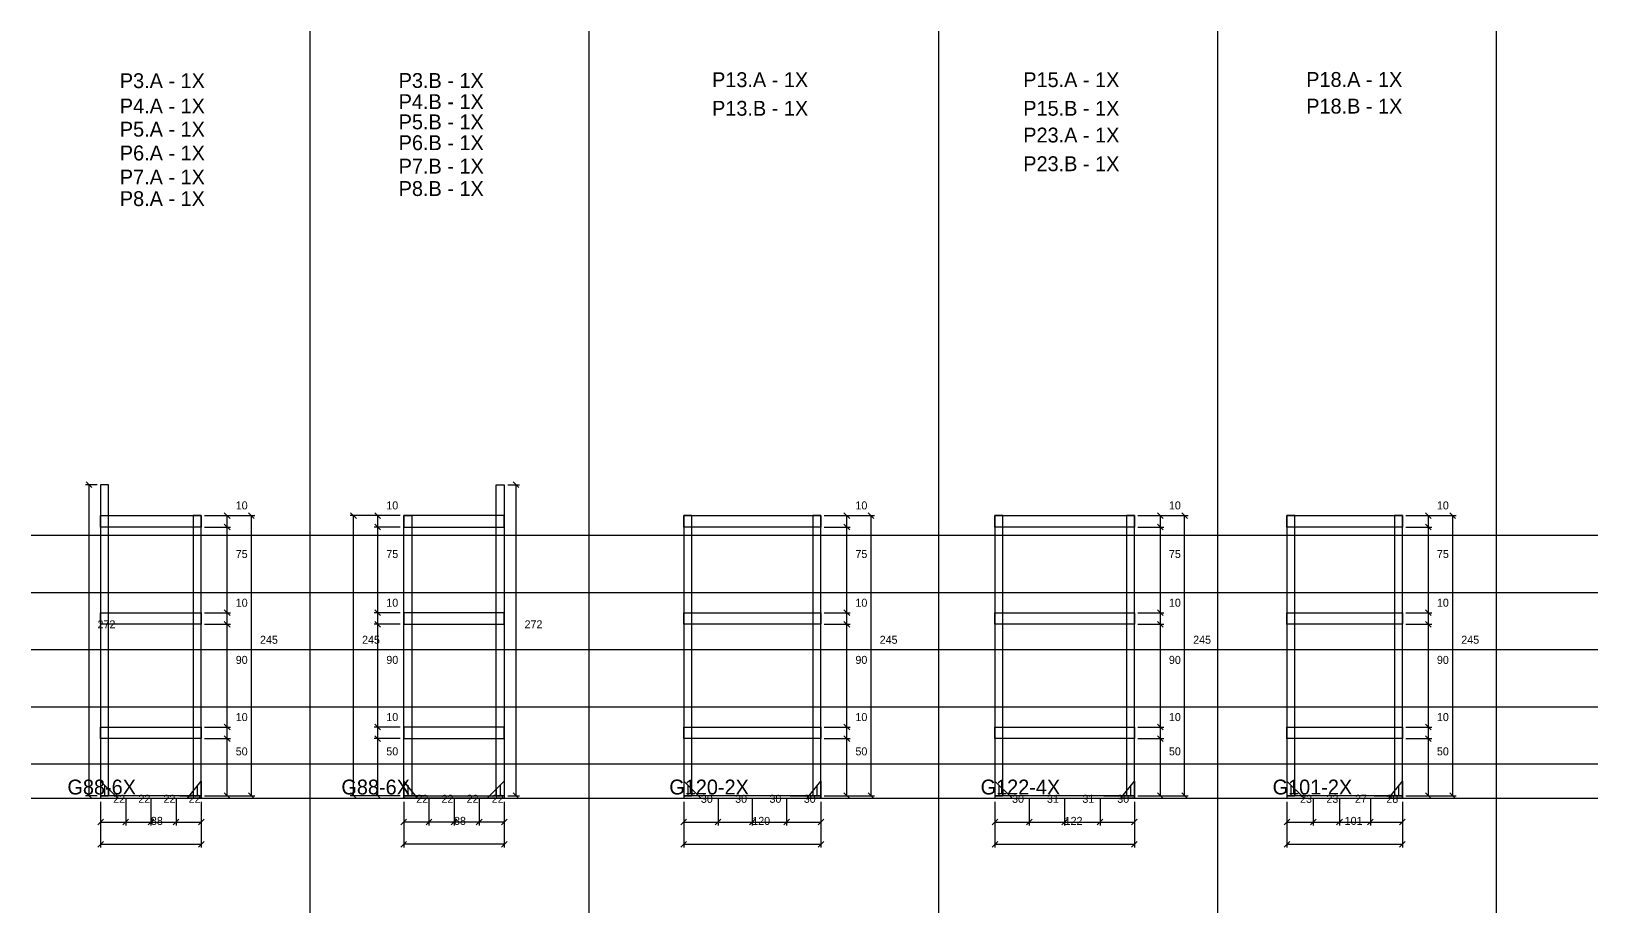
# Model space of a CAD drawing. Header units: metres. Extents: x 2577 to 5532, y 532 to 1302.
# Drawn here: x 2577 to 3947, y 532 to 1302 of the extents above; entities that cross this region are included whole.
import ezdxf

# ---------------------------------------------------------------- set-up
doc = ezdxf.new("R2010")
doc.units = ezdxf.units.M

msp = doc.modelspace()

# ---------------------------------------------------------------- linework, layer by layer
at = {"layer": 'COTA', "color": 4}
for p, q in [((2634.8, 906), (2624.6, 906)), ((2627.6, 906), (2627.6, 634)), ((2993.9, 906), (3004.1, 906)), ((3001.1, 906), (3001.1, 634)), ((2728.8, 879), (2751.5, 879)), ((2728.8, 879), (2772.7, 879)), ((2748.5, 869), (2748.5, 879)), ((2769.7, 634), (2769.7, 879)), ((2899.9, 879), (2856, 879)), ((2859, 634), (2859, 879)), ((2899.9, 879), (2877.2, 879)), ((2880.2, 869), (2880.2, 879)), ((3270.8, 879), (3314.7, 879)), ((3270.8, 879), (3293.5, 879)), ((3290.5, 869), (3290.5, 879)), ((3311.7, 634), (3311.7, 879)), ((3545, 879), (3588.9, 879)), ((3545, 879), (3567.7, 879)), ((3564.7, 869), (3564.7, 879)), ((3585.9, 634), (3585.9, 879)), ((3779.4, 879), (3802.1, 879)), ((3779.4, 879), (3823.4, 879)), ((3799.1, 869), (3799.1, 879)), ((3820.4, 634), (3820.4, 879)), ((2728.8, 869), (2751.5, 869)), ((2728.8, 869), (2751.5, 869)), ((2748.5, 794), (2748.5, 869)), ((2899.9, 869), (2877.2, 869)), ((2899.9, 869), (2877.2, 869)), ((2880.2, 794), (2880.2, 869)), ((3270.8, 869), (3293.5, 869)), ((3270.8, 869), (3293.5, 869)), ((3290.5, 794), (3290.5, 869)), ((3545, 869), (3567.7, 869)), ((3545, 869), (3567.7, 869)), ((3564.7, 794), (3564.7, 869)), ((3779.4, 869), (3802.1, 869)), ((3779.4, 869), (3802.1, 869)), ((3799.1, 794), (3799.1, 869)), ((2728.8, 794), (2751.5, 794)), ((2728.8, 794), (2751.5, 794)), ((2728.8, 784), (2751.5, 784)), ((2728.8, 784), (2751.5, 784)), ((2748.5, 784), (2748.5, 794)), ((2748.5, 694), (2748.5, 784)), ((2899.9, 794), (2877.2, 794)), ((2899.9, 794), (2877.2, 794)), ((2899.9, 784), (2877.2, 784)), ((2899.9, 784), (2877.2, 784)), ((2880.2, 784), (2880.2, 794)), ((2880.2, 694), (2880.2, 784)), ((3270.8, 794), (3293.5, 794)), ((3270.8, 794), (3293.5, 794)), ((3270.8, 784), (3293.5, 784)), ((3270.8, 784), (3293.5, 784)), ((3290.5, 784), (3290.5, 794)), ((3290.5, 694), (3290.5, 784)), ((3545, 794), (3567.7, 794)), ((3545, 794), (3567.7, 794)), ((3545, 784), (3567.7, 784)), ((3545, 784), (3567.7, 784)), ((3564.7, 784), (3564.7, 794)), ((3564.7, 694), (3564.7, 784)), ((3779.4, 794), (3802.1, 794)), ((3779.4, 794), (3802.1, 794)), ((3779.4, 784), (3802.1, 784)), ((3779.4, 784), (3802.1, 784)), ((3799.1, 784), (3799.1, 794)), ((3799.1, 694), (3799.1, 784)), ((2728.8, 694), (2751.5, 694)), ((2728.8, 694), (2751.5, 694)), ((2748.5, 684), (2748.5, 694)), ((2899.9, 694), (2877.2, 694)), ((2899.9, 694), (2877.2, 694)), ((2880.2, 684), (2880.2, 694)), ((3270.8, 694), (3293.5, 694)), ((3270.8, 694), (3293.5, 694)), ((3290.5, 684), (3290.5, 694)), ((3545, 694), (3567.7, 694)), ((3545, 694), (3567.7, 694)), ((3564.7, 684), (3564.7, 694)), ((3779.4, 694), (3802.1, 694)), ((3779.4, 694), (3802.1, 694)), ((3799.1, 684), (3799.1, 694)), ((2728.8, 684), (2751.5, 684)), ((2728.8, 684), (2751.5, 684)), ((2748.5, 634), (2748.5, 684)), ((2899.9, 684), (2877.2, 684)), ((2899.9, 684), (2877.2, 684)), ((2880.2, 634), (2880.2, 684)), ((3270.8, 684), (3293.5, 684)), ((3270.8, 684), (3293.5, 684)), ((3290.5, 634), (3290.5, 684)), ((3545, 684), (3567.7, 684)), ((3545, 684), (3567.7, 684)), ((3564.7, 634), (3564.7, 684)), ((3779.4, 684), (3802.1, 684)), ((3779.4, 684), (3802.1, 684)), ((3799.1, 634), (3799.1, 684)), ((2634.8, 634), (2624.6, 634)), ((2659.8, 631), (2659.8, 608)), ((2659.8, 631), (2659.8, 608)), ((2681.8, 631), (2681.8, 608)), ((2681.8, 631), (2681.8, 608)), ((2703.8, 631), (2703.8, 608)), ((2703.8, 631), (2703.8, 608)), ((2728.8, 634), (2751.5, 634)), ((2728.8, 634), (2772.7, 634)), ((2899.9, 634), (2856, 634)), ((2899.9, 634), (2877.2, 634)), ((2924.9, 631), (2924.9, 608)), ((2924.9, 631), (2924.9, 608)), ((2946.9, 631), (2946.9, 608)), ((2946.9, 631), (2946.9, 608)), ((2968.9, 631), (2968.9, 608)), ((2968.9, 631), (2968.9, 608)), ((2993.9, 634), (3004.1, 634)), ((3177.8, 631), (3177.8, 608)), ((3177.8, 631), (3177.8, 608)), ((3207.8, 631), (3207.8, 608)), ((3207.8, 631), (3207.8, 608)), ((3237.8, 631), (3237.8, 608)), ((3237.8, 631), (3237.8, 608)), ((3270.8, 634), (3314.7, 634)), ((3270.8, 634), (3293.5, 634)), ((3450, 631), (3450, 608)), ((3450, 631), (3450, 608)), ((3481, 631), (3481, 608)), ((3481, 631), (3481, 608)), ((3512, 631), (3512, 608)), ((3512, 631), (3512, 608)), ((3545, 634), (3588.9, 634)), ((3545, 634), (3567.7, 634)), ((3698.4, 631), (3698.4, 608)), ((3698.4, 631), (3698.4, 608)), ((3721.4, 631), (3721.4, 608)), ((3721.4, 631), (3721.4, 608)), ((3748.4, 631), (3748.4, 608)), ((3748.4, 631), (3748.4, 608)), ((3779.4, 634), (3823.4, 634)), ((3779.4, 634), (3802.1, 634)), ((2637.8, 628.8), (2637.8, 588.6)), ((2637.8, 628.8), (2637.8, 608)), ((2725.8, 628.8), (2725.8, 608)), ((2725.8, 628.8), (2725.8, 588.6)), ((2902.9, 628.8), (2902.9, 608)), ((2902.9, 628.8), (2902.9, 588.6)), ((2990.9, 628.8), (2990.9, 608)), ((2990.9, 628.8), (2990.9, 588.6)), ((3147.8, 628.8), (3147.8, 608)), ((3147.8, 628.8), (3147.8, 588.6)), ((3267.8, 628.8), (3267.8, 608)), ((3267.8, 628.8), (3267.8, 588.6)), ((3420, 628.8), (3420, 608)), ((3420, 628.8), (3420, 588.6)), ((3542, 628.8), (3542, 588.6)), ((3542, 628.8), (3542, 608)), ((3675.4, 628.8), (3675.4, 588.6)), ((3675.4, 628.8), (3675.4, 608)), ((3776.4, 628.8), (3776.4, 588.6)), ((3776.4, 628.8), (3776.4, 608)), ((2637.8, 611), (2659.8, 611)), ((2659.8, 611), (2681.8, 611)), ((2681.8, 611), (2703.8, 611)), ((2703.8, 611), (2725.8, 611)), ((2924.9, 611), (2902.9, 611)), ((2946.9, 611), (2924.9, 611)), ((2968.9, 611), (2946.9, 611)), ((2990.9, 611), (2968.9, 611)), ((3147.8, 611), (3177.8, 611)), ((3177.8, 611), (3207.8, 611)), ((3207.8, 611), (3237.8, 611)), ((3237.8, 611), (3267.8, 611)), ((3420, 611), (3450, 611)), ((3450, 611), (3481, 611)), ((3481, 611), (3512, 611)), ((3512, 611), (3542, 611)), ((3675.4, 611), (3698.4, 611)), ((3698.4, 611), (3721.4, 611)), ((3721.4, 611), (3748.4, 611)), ((3748.4, 611), (3776.4, 611)), ((2637.8, 591.6), (2725.8, 591.6)), ((2990.9, 591.6), (2902.9, 591.6)), ((3147.8, 591.6), (3267.8, 591.6)), ((3420, 591.6), (3542, 591.6)), ((3675.4, 591.6), (3776.4, 591.6))]:
    msp.add_line(p, q, dxfattribs=at)
at = {"layer": 'COTA'}
for points in [[(2630.1, 903.5), (2625.1, 908.5)], [(3003.6, 903.5), (2998.6, 908.5)], [(2751, 876.5), (2746, 881.5)], [(2772.2, 876.5), (2767.2, 881.5)], [(2861.5, 876.5), (2856.5, 881.5)], [(2882.7, 876.5), (2877.7, 881.5)], [(3293, 876.5), (3288, 881.5)], [(3314.2, 876.5), (3309.2, 881.5)], [(3567.2, 876.5), (3562.2, 881.5)], [(3588.4, 876.5), (3583.4, 881.5)], [(3801.6, 876.5), (3796.6, 881.5)], [(3822.9, 876.5), (3817.9, 881.5)], [(2751, 866.5), (2746, 871.5)], [(2746, 871.5), (2751, 866.5)], [(2877.7, 871.5), (2882.7, 866.5)], [(2882.7, 866.5), (2877.7, 871.5)], [(3293, 866.5), (3288, 871.5)], [(3288, 871.5), (3293, 866.5)], [(3562.2, 871.5), (3567.2, 866.5)], [(3567.2, 866.5), (3562.2, 871.5)], [(3796.6, 871.5), (3801.6, 866.5)], [(3801.6, 866.5), (3796.6, 871.5)], [(2746, 796.5), (2751, 791.5)], [(2751, 791.5), (2746, 796.5)], [(2882.7, 791.5), (2877.7, 796.5)], [(2877.7, 796.5), (2882.7, 791.5)], [(3288, 796.5), (3293, 791.5)], [(3293, 791.5), (3288, 796.5)], [(3567.2, 791.5), (3562.2, 796.5)], [(3562.2, 796.5), (3567.2, 791.5)], [(3796.6, 796.5), (3801.6, 791.5)], [(3801.6, 791.5), (3796.6, 796.5)], [(2746, 786.5), (2751, 781.5)], [(2751, 781.5), (2746, 786.5)], [(2882.7, 781.5), (2877.7, 786.5)], [(2877.7, 786.5), (2882.7, 781.5)], [(3288, 786.5), (3293, 781.5)], [(3293, 781.5), (3288, 786.5)], [(3567.2, 781.5), (3562.2, 786.5)], [(3562.2, 786.5), (3567.2, 781.5)], [(3801.6, 781.5), (3796.6, 786.5)], [(3796.6, 786.5), (3801.6, 781.5)], [(2746, 696.5), (2751, 691.5)], [(2751, 691.5), (2746, 696.5)], [(2746, 686.5), (2751, 681.5)], [(2751, 681.5), (2746, 686.5)], [(2882.7, 691.5), (2877.7, 696.5)], [(2877.7, 696.5), (2882.7, 691.5)], [(2882.7, 681.5), (2877.7, 686.5)], [(2877.7, 686.5), (2882.7, 681.5)], [(3293, 691.5), (3288, 696.5)], [(3288, 696.5), (3293, 691.5)], [(3288, 686.5), (3293, 681.5)], [(3293, 681.5), (3288, 686.5)], [(3567.2, 691.5), (3562.2, 696.5)], [(3562.2, 696.5), (3567.2, 691.5)], [(3567.2, 681.5), (3562.2, 686.5)], [(3562.2, 686.5), (3567.2, 681.5)], [(3801.6, 691.5), (3796.6, 696.5)], [(3796.6, 696.5), (3801.6, 691.5)], [(3801.6, 681.5), (3796.6, 686.5)], [(3796.6, 686.5), (3801.6, 681.5)], [(2625.1, 636.5), (2630.1, 631.5)], [(2746, 636.5), (2751, 631.5)], [(2767.2, 636.5), (2772.2, 631.5)], [(2856.5, 636.5), (2861.5, 631.5)], [(2877.7, 636.5), (2882.7, 631.5)], [(2998.6, 636.5), (3003.6, 631.5)], [(3288, 636.5), (3293, 631.5)], [(3309.2, 636.5), (3314.2, 631.5)], [(3562.2, 636.5), (3567.2, 631.5)], [(3583.4, 636.5), (3588.4, 631.5)], [(3796.6, 636.5), (3801.6, 631.5)], [(3817.9, 636.5), (3822.9, 631.5)], [(2640.3, 613.5), (2635.3, 608.5)], [(2657.3, 608.5), (2662.3, 613.5)], [(2662.3, 613.5), (2657.3, 608.5)], [(2684.3, 613.5), (2679.3, 608.5)], [(2679.3, 608.5), (2684.3, 613.5)], [(2706.3, 613.5), (2701.3, 608.5)], [(2701.3, 608.5), (2706.3, 613.5)], [(2723.3, 608.5), (2728.3, 613.5)], [(2905.4, 613.5), (2900.4, 608.5)], [(2922.4, 608.5), (2927.4, 613.5)], [(2927.4, 613.5), (2922.4, 608.5)], [(2944.4, 608.5), (2949.4, 613.5)], [(2949.4, 613.5), (2944.4, 608.5)], [(2966.4, 608.5), (2971.4, 613.5)], [(2971.4, 613.5), (2966.4, 608.5)], [(2988.4, 608.5), (2993.4, 613.5)], [(3150.3, 613.5), (3145.3, 608.5)], [(3180.3, 613.5), (3175.3, 608.5)], [(3175.3, 608.5), (3180.3, 613.5)], [(3205.3, 608.5), (3210.3, 613.5)], [(3210.3, 613.5), (3205.3, 608.5)], [(3240.3, 613.5), (3235.3, 608.5)], [(3235.3, 608.5), (3240.3, 613.5)], [(3265.3, 608.5), (3270.3, 613.5)], [(3422.5, 613.5), (3417.5, 608.5)], [(3452.5, 613.5), (3447.5, 608.5)], [(3447.5, 608.5), (3452.5, 613.5)], [(3483.5, 613.5), (3478.5, 608.5)], [(3478.5, 608.5), (3483.5, 613.5)], [(3514.5, 613.5), (3509.5, 608.5)], [(3509.5, 608.5), (3514.5, 613.5)], [(3539.5, 608.5), (3544.5, 613.5)], [(3677.9, 613.5), (3672.9, 608.5)], [(3700.9, 613.5), (3695.9, 608.5)], [(3695.9, 608.5), (3700.9, 613.5)], [(3718.9, 608.5), (3723.9, 613.5)], [(3723.9, 613.5), (3718.9, 608.5)], [(3750.9, 613.5), (3745.9, 608.5)], [(3745.9, 608.5), (3750.9, 613.5)], [(3773.9, 608.5), (3778.9, 613.5)], [(2640.3, 594.1), (2635.3, 589.1)], [(2723.3, 589.1), (2728.3, 594.1)], [(2905.4, 594.1), (2900.4, 589.1)], [(2988.4, 589.1), (2993.4, 594.1)], [(3150.3, 594.1), (3145.3, 589.1)], [(3265.3, 589.1), (3270.3, 594.1)], [(3422.5, 594.1), (3417.5, 589.1)], [(3539.5, 589.1), (3544.5, 594.1)], [(3677.9, 594.1), (3672.9, 589.1)], [(3773.9, 589.1), (3778.9, 594.1)]]:
    msp.add_lwpolyline(points, dxfattribs=at)
at = {"layer": 'Madeira', "color": 250}
for p, q in [((2637.8, 634), (2637.8, 631.8)), ((2637.8, 634), (2637.8, 631.8)), ((2647.6, 634), (2637.8, 634)), ((2637.8, 634), (2637.8, 631.8)), ((2647.6, 634), (2637.8, 634)), ((2641.3, 643.3), (2641.3, 634)), ((2715.9, 634), (2725.8, 634)), ((2715.9, 634), (2725.8, 634)), ((2722.3, 643.3), (2722.3, 634)), ((2912.7, 634), (2902.9, 634)), ((2912.7, 634), (2902.9, 634)), ((2906.4, 643.3), (2906.4, 634)), ((2981.1, 634), (2990.9, 634)), ((2981.1, 634), (2990.9, 634)), ((2987.4, 643.3), (2987.4, 634)), ((2990.9, 634), (2990.9, 631.8)), ((2990.9, 634), (2990.9, 631.8)), ((2990.9, 634), (2990.9, 631.8)), ((3157.6, 634), (3147.8, 634)), ((3147.8, 634), (3147.8, 631.8)), ((3157.6, 634), (3147.8, 634)), ((3147.8, 634), (3147.8, 631.8)), ((3147.8, 634), (3147.8, 631.8)), ((3151.3, 643.3), (3151.3, 634)), ((3258, 634), (3267.8, 634)), ((3258, 634), (3267.8, 634)), ((3264.3, 643.3), (3264.3, 634)), ((3420, 634), (3420, 631.8)), ((3429.8, 634), (3420, 634)), ((3429.8, 634), (3420, 634)), ((3420, 634), (3420, 631.8)), ((3420, 634), (3420, 631.8)), ((3423.5, 643.3), (3423.5, 634)), ((3532.2, 634), (3542, 634)), ((3532.2, 634), (3542, 634)), ((3538.5, 643.3), (3538.5, 634)), ((3675.4, 634), (3675.4, 631.8)), ((3685.3, 634), (3675.4, 634)), ((3675.4, 634), (3675.4, 631.8)), ((3675.4, 634), (3675.4, 631.8)), ((3685.3, 634), (3675.4, 634)), ((3678.9, 643.3), (3678.9, 634)), ((3766.6, 634), (3776.4, 634)), ((3766.6, 634), (3776.4, 634)), ((3772.9, 643.3), (3772.9, 634))]:
    msp.add_line(p, q, dxfattribs=at)
at = {"layer": 'Madeira', "color": 1}
for p, q in [((2653.6, 634), (2637.8, 634)), ((2641.3, 643.3), (2641.3, 634)), ((2644.8, 639.8), (2644.8, 634)), ((2707, 634), (2725.8, 634)), ((2722.3, 643.3), (2722.3, 634)), ((2921.7, 634), (2902.9, 634)), ((2906.4, 643.3), (2906.4, 634)), ((2975.1, 634), (2990.9, 634)), ((2983.9, 639.8), (2983.9, 634)), ((2987.4, 643.3), (2987.4, 634)), ((3163.6, 634), (3147.8, 634)), ((3151.3, 643.3), (3151.3, 634)), ((3154.8, 639.8), (3154.8, 634)), ((3241, 634), (3267.8, 634)), ((3264.3, 643.3), (3264.3, 634)), ((3435.8, 634), (3420, 634)), ((3423.5, 643.3), (3423.5, 634)), ((3427, 639.8), (3427, 634)), ((3515.2, 634), (3542, 634)), ((3538.5, 643.3), (3538.5, 634)), ((3691.2, 634), (3675.4, 634)), ((3678.9, 643.3), (3678.9, 634)), ((3682.4, 639.8), (3682.4, 634)), ((3751.6, 634), (3776.4, 634)), ((3772.9, 643.3), (3772.9, 634))]:
    msp.add_line(p, q, dxfattribs=at)
at = {"layer": 'Madeira', "color": 252}
for points in [[(2637.8, 646.8), (2637.8, 631.8), (2652.8, 631.8), (2637.8, 646.8)], [(2725.8, 646.8), (2725.8, 631.8), (2713.8, 631.8), (2725.8, 646.8)], [(2902.9, 646.8), (2902.9, 631.8), (2914.9, 631.8), (2902.9, 646.8)], [(2990.9, 646.8), (2990.9, 631.8), (2975.9, 631.8), (2990.9, 646.8)], [(3147.8, 646.8), (3147.8, 631.8), (3162.8, 631.8), (3147.8, 646.8)], [(3267.8, 646.8), (3267.8, 631.8), (3255.8, 631.8), (3267.8, 646.8)], [(3420, 646.8), (3420, 631.8), (3435, 631.8), (3420, 646.8)], [(3542, 646.8), (3542, 631.8), (3530, 631.8), (3542, 646.8)], [(3675.4, 646.8), (3675.4, 631.8), (3690.4, 631.8), (3675.4, 646.8)], [(3776.4, 646.8), (3776.4, 631.8), (3764.4, 631.8), (3776.4, 646.8)]]:
    msp.add_lwpolyline(points, dxfattribs=at)
at = {"layer": 'Madeira'}
for points in [[(2637.8, 646.8), (2637.8, 631.8), (2652.8, 631.8), (2637.8, 646.8)], [(2725.8, 646.8), (2725.8, 631.8), (2713.8, 631.8), (2725.8, 646.8)], [(2902.9, 646.8), (2902.9, 631.8), (2914.9, 631.8), (2902.9, 646.8)], [(2990.9, 646.8), (2990.9, 631.8), (2975.9, 631.8), (2990.9, 646.8)], [(3147.8, 646.8), (3147.8, 631.8), (3162.8, 631.8), (3147.8, 646.8)], [(3267.8, 646.8), (3267.8, 631.8), (3255.8, 631.8), (3267.8, 646.8)], [(3420, 646.8), (3420, 631.8), (3435, 631.8), (3420, 646.8)], [(3542, 646.8), (3542, 631.8), (3530, 631.8), (3542, 646.8)], [(3675.4, 646.8), (3675.4, 631.8), (3690.4, 631.8), (3675.4, 646.8)], [(3776.4, 646.8), (3776.4, 631.8), (3764.4, 631.8), (3776.4, 646.8)]]:
    msp.add_lwpolyline(points, dxfattribs=at)
at = {"layer": 'Nível', "color": 4}
for p, q in [((2577.2, 861.8), (3947.2, 861.8)), ((2577.2, 811.8), (3947.2, 811.8)), ((2577.2, 761.8), (3947.2, 761.8)), ((2577.2, 711.8), (3947.2, 711.8)), ((2577.2, 661.8), (3947.2, 661.8)), ((2577.2, 631.8), (3947.2, 631.8))]:
    msp.add_line(p, q, dxfattribs=at)
at = {"layer": 'Sarr 2.2x7', "color": 40}
for p, q in [((2637.8, 634), (2637.8, 631.8)), ((2725.8, 631.8), (2725.8, 634)), ((2902.9, 631.8), (2902.9, 634)), ((2990.9, 634), (2990.9, 631.8)), ((3147.8, 634), (3147.8, 631.8)), ((3267.8, 631.8), (3267.8, 634)), ((3420, 634), (3420, 631.8)), ((3542, 631.8), (3542, 634)), ((3675.4, 634), (3675.4, 631.8)), ((3776.4, 631.8), (3776.4, 634))]:
    msp.add_line(p, q, dxfattribs=at)
for points in [[(2725.8, 634), (2637.8, 634), (2637.8, 631.8), (2725.8, 631.8), (2725.8, 634)], [(2902.9, 634), (2990.9, 634), (2990.9, 631.8), (2902.9, 631.8), (2902.9, 634)], [(3267.8, 634), (3147.8, 634), (3147.8, 631.8), (3267.8, 631.8), (3267.8, 634)], [(3542, 634), (3420, 634), (3420, 631.8), (3542, 631.8), (3542, 634)], [(3776.4, 634), (3675.4, 634), (3675.4, 631.8), (3776.4, 631.8), (3776.4, 634)]]:
    msp.add_lwpolyline(points, dxfattribs=at)
at = {"layer": 'SARR_2.2x10', "color": 60}
for points in [[(2637.8, 879), (2725.8, 879), (2725.8, 869), (2637.8, 869), (2637.8, 879)], [(2990.9, 879), (2902.9, 879), (2902.9, 869), (2990.9, 869), (2990.9, 879)], [(3147.8, 879), (3267.8, 879), (3267.8, 869), (3147.8, 869), (3147.8, 879)], [(3420, 879), (3542, 879), (3542, 869), (3420, 869), (3420, 879)], [(3675.4, 879), (3776.4, 879), (3776.4, 869), (3675.4, 869), (3675.4, 879)], [(2637.8, 794), (2725.8, 794), (2725.8, 784), (2637.8, 784), (2637.8, 794)], [(2990.9, 794), (2902.9, 794), (2902.9, 784), (2990.9, 784), (2990.9, 794)], [(3147.8, 794), (3267.8, 794), (3267.8, 784), (3147.8, 784), (3147.8, 794)], [(3420, 794), (3542, 794), (3542, 784), (3420, 784), (3420, 794)], [(3675.4, 794), (3776.4, 794), (3776.4, 784), (3675.4, 784), (3675.4, 794)], [(2637.8, 694), (2725.8, 694), (2725.8, 684), (2637.8, 684), (2637.8, 694)], [(2990.9, 694), (2902.9, 694), (2902.9, 684), (2990.9, 684), (2990.9, 694)], [(3147.8, 694), (3267.8, 694), (3267.8, 684), (3147.8, 684), (3147.8, 694)], [(3420, 694), (3542, 694), (3542, 684), (3420, 684), (3420, 694)], [(3675.4, 694), (3776.4, 694), (3776.4, 684), (3675.4, 684), (3675.4, 694)]]:
    msp.add_lwpolyline(points, dxfattribs=at)
at = {"layer": 'SARR_7x7', "color": 40}
for points in [[(2637.8, 634), (2644.8, 634), (2644.8, 906), (2637.8, 906), (2637.8, 634)], [(2990.9, 634), (2983.9, 634), (2983.9, 906), (2990.9, 906), (2990.9, 634)], [(2718.8, 634), (2725.8, 634), (2725.8, 879), (2718.8, 879), (2718.8, 634)], [(2909.9, 634), (2902.9, 634), (2902.9, 879), (2909.9, 879), (2909.9, 634)], [(3147.8, 634), (3154.8, 634), (3154.8, 879), (3147.8, 879), (3147.8, 634)], [(3260.8, 634), (3267.8, 634), (3267.8, 879), (3260.8, 879), (3260.8, 634)], [(3420, 634), (3427, 634), (3427, 879), (3420, 879), (3420, 634)], [(3535, 634), (3542, 634), (3542, 879), (3535, 879), (3535, 634)], [(3675.4, 634), (3682.4, 634), (3682.4, 879), (3675.4, 879), (3675.4, 634)], [(3769.4, 634), (3776.4, 634), (3776.4, 879), (3769.4, 879), (3769.4, 634)]]:
    msp.add_lwpolyline(points, dxfattribs=at)
at = {"layer": 'Texto Nível', "color": 251}
for p, q in [((2821.1, 531.7), (2821.1, 1302.5)), ((3065, 531.7), (3065, 1302.5)), ((3370.9, 531.7), (3370.9, 1302.5)), ((3614.9, 531.7), (3614.9, 1302.5)), ((3858.8, 531.7), (3858.8, 1302.5))]:
    msp.add_line(p, q, dxfattribs=at)

# ---------------------------------------------------------------- texts
at = {"layer": 'COTA', "color": 1}
for s, p in [('10', (2756, 884.4)), ('10', (2887.7, 884.4)), ('10', (3298, 884.4)), ('10', (3572.2, 884.4)), ('10', (3806.6, 884.4)), ('75', (2756, 841.9)), ('75', (2887.7, 841.9)), ('75', (3298, 841.9)), ('75', (3572.2, 841.9)), ('75', (3806.6, 841.9)), ('10', (2756, 799.3)), ('10', (2887.7, 799.3)), ('10', (3298, 799.3)), ('10', (3572.2, 799.3)), ('10', (3806.6, 799.3)), ('272', (2635.1, 780.4)), ('272', (3008.6, 780.4)), ('245', (2777.2, 766.9)), ('245', (2866.5, 766.9)), ('245', (3319.2, 766.9)), ('245', (3593.4, 766.9)), ('245', (3827.9, 766.9)), ('90', (2756, 749.3)), ('90', (2887.7, 749.3)), ('90', (3298, 749.3)), ('90', (3572.2, 749.3)), ('90', (3806.6, 749.3)), ('10', (2756, 699.3)), ('10', (2887.7, 699.3)), ('10', (3298, 699.3)), ('10', (3572.2, 699.3)), ('10', (3806.6, 699.3)), ('50', (2756, 669.3)), ('50', (2887.7, 669.3)), ('50', (3298, 669.3)), ('50', (3572.2, 669.3)), ('50', (3806.6, 669.3)), ('22', (2648.8, 627.8)), ('22', (2670.8, 627.8)), ('22', (2692.8, 627.8)), ('22', (2714.8, 627.8)), ('22', (2913.9, 627.8)), ('22', (2935.9, 627.8)), ('22', (2957.9, 627.8)), ('22', (2979.9, 627.8)), ('30', (3162.8, 627.8)), ('30', (3192.8, 627.8)), ('30', (3222.8, 627.8)), ('30', (3252.8, 627.8)), ('30', (3435, 627.8)), ('31', (3465.5, 627.8)), ('31', (3496.5, 627.8)), ('30', (3527, 627.8)), ('23', (3686.9, 627.8)), ('23', (3709.9, 627.8)), ('27', (3734.9, 627.8)), ('28', (3762.4, 627.8)), ('88', (2681.8, 608.5)), ('88', (2946.9, 608.5)), ('120', (3207.8, 608.5)), ('122', (3481, 608.5)), ('101', (3725.9, 608.5))]:
    msp.add_text(s, height=7, dxfattribs=at).set_placement(p)
at = {"layer": 'Texto Seção', "color": 7}
for s, p in [('P3.A - 1X', (2654.6, 1252.8)), ('P3.B - 1X', (2898.5, 1253)), ('P13.A - 1X', (3172.6, 1253.7)), ('P15.A - 1X', (3444.8, 1253.7)), ('P18.A - 1X', (3692.3, 1253.9)), ('P4.B - 1X', (2898.5, 1234.5)), ('P4.A - 1X', (2654.6, 1230.7)), ('P13.B - 1X', (3172.6, 1228.7)), ('P15.B - 1X', (3444.8, 1228.7)), ('P18.B - 1X', (3692.3, 1230.6)), ('P5.A - 1X', (2654.6, 1210.4)), ('P5.B - 1X', (2898.5, 1216.8)), ('P6.B - 1X', (2898.5, 1198.6)), ('P23.A - 1X', (3444.8, 1205.3)), ('P6.A - 1X', (2654.6, 1189.6)), ('P23.B - 1X', (3444.8, 1180.2)), ('P7.A - 1X', (2654.6, 1168.6)), ('P7.B - 1X', (2898.5, 1178.1)), ('P8.B - 1X', (2898.5, 1158.5)), ('P8.A - 1X', (2654.6, 1149.7)), ('G88-6X', (2608.8, 635.1)), ('G88-6X', (2848.4, 635.1)), ('G120-2X', (3135.2, 635.1)), ('G122-4X', (3407.5, 635.1)), ('G101-2X', (3662.9, 635.1))]:
    msp.add_text(s, height=13, dxfattribs=at).set_placement(p)

doc.saveas('drawing.dxf')
